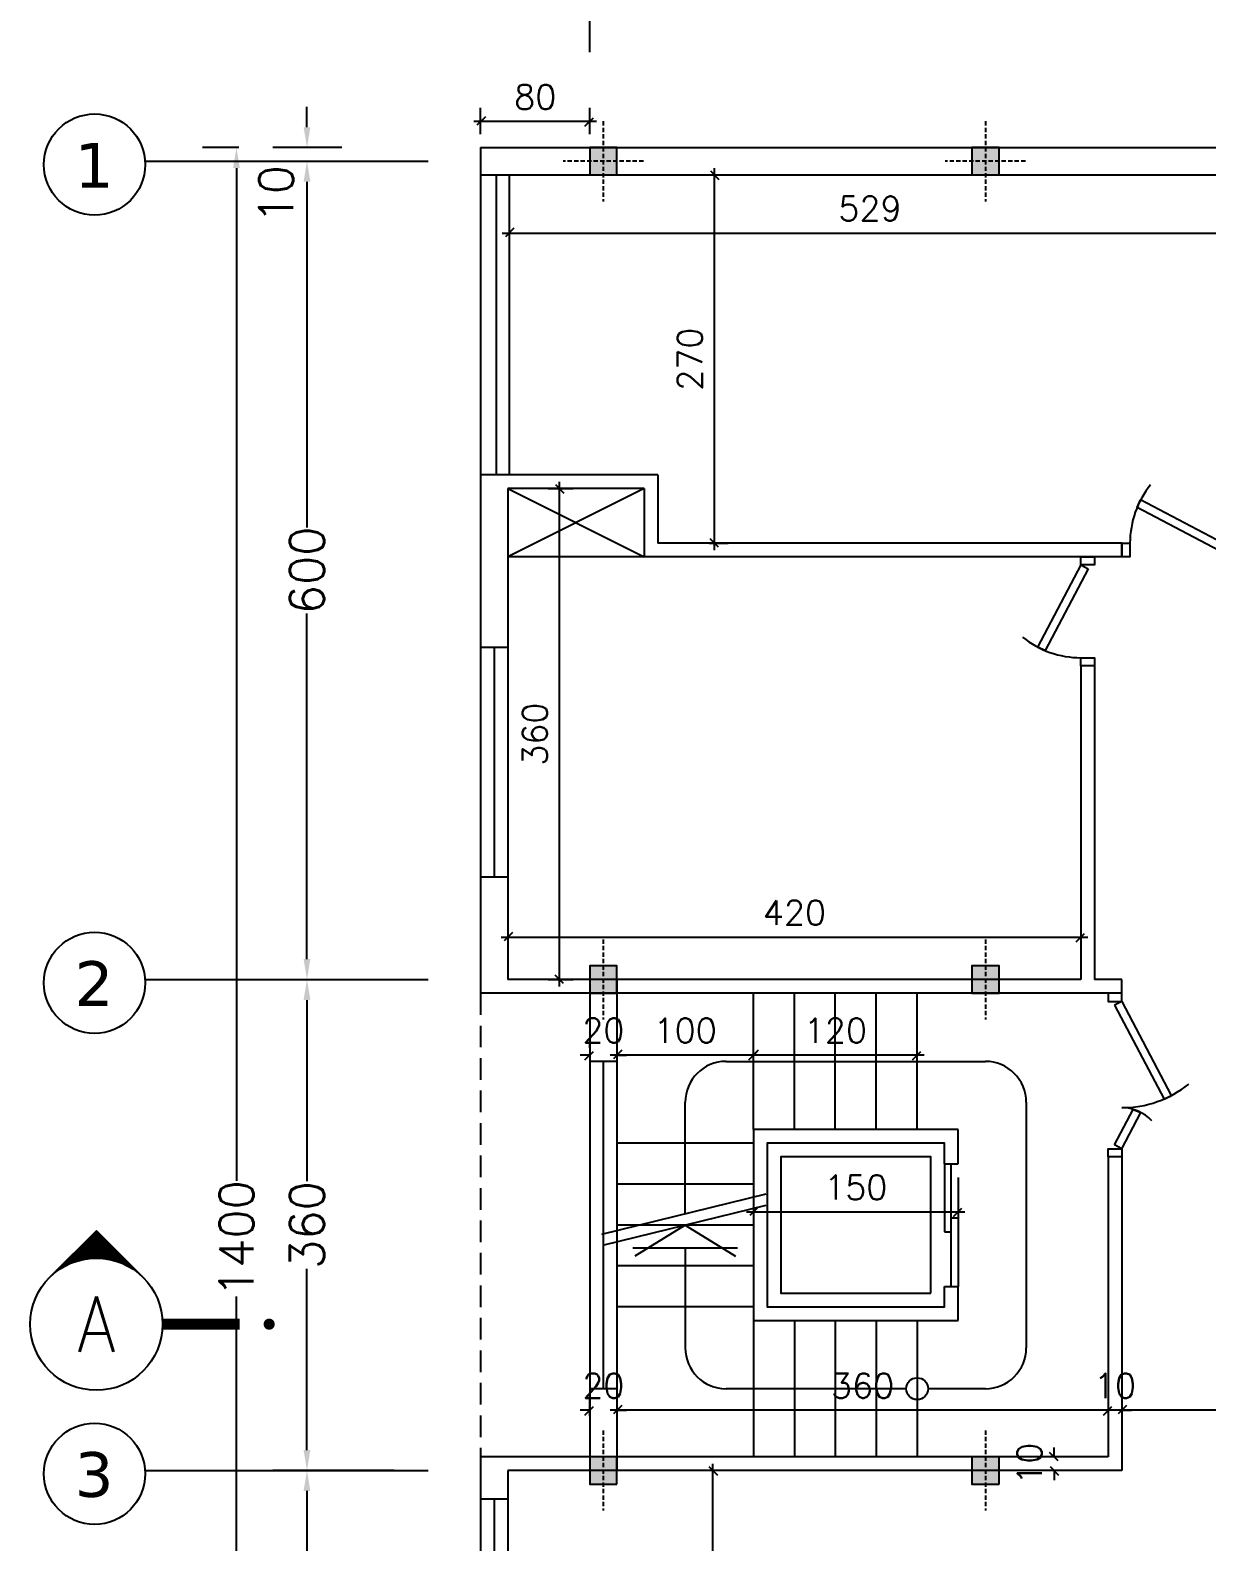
# Model space of a CAD drawing. Header units: millimetres. Extents: x -231 to 30223, y -7037 to 7120.
# Drawn here: x 3514 to 4376, y 4520 to 5629 of the extents above; entities that cross this region are included whole.
import ezdxf
from ezdxf.enums import TextEntityAlignment as Align

# ---------------------------------------------------------------- set-up
doc = ezdxf.new("R2010")
doc.units = ezdxf.units.MM
doc.linetypes.add('CENTER', pattern=[2, 1.25, -0.25, 0.25, -0.25])
doc.linetypes.add('HIDDEN2', pattern=[4.7625, 3.175, -1.5875])
for name, color, linetype in [('2', 2, 'Continuous'), ('3', 3, 'Continuous'), ('33', 62, 'Continuous'), ('5', 7, 'Continuous'), ('AXIS', 1, 'CENTER'), ('DIM', 1, 'Continuous'), ('DOR', 2, 'Continuous'), ('ETC', 2, 'Continuous'), ('hid', 1, 'HIDDEN2'), ('RND', 1, 'Continuous')]:
    doc.layers.add(name, color=color, linetype=linetype)
doc.styles.add('KATEB', font='verdana.ttf')
doc.styles.add('ROMANS', font='romans.shx')
doc.dimstyles.new('dim1.100e', dxfattribs={"dimscale": 100, "dimtxt": 0.18, "dimasz": 0.07, "dimexe": 0.1, "dimexo": 0.1, "dimgap": 0.09, "dimtad": 1, "dimdec": 0, "dimzin": 9, "dimdsep": 46, "dimtxsty": 'ROMANS', "dimblk1": 'OBLIQUE', "dimblk2": 'OBLIQUE', "dimsah": 1, "dimcen": 0.1, "dimdle": 0.05, "dimclrd": 8, "dimclre": 8, "dimclrt": 81, "dimadec": 0, "dimazin": 0, "dimtfac": 1, "dimtdec": 0, "dimtix": 1, "dimtofl": 0, "dimtmove": 0, "dimatfit": 0, "dimldrblk": 'OBLIQUE', "dimfxl": 1, "dimtolj": 1, "dimtzin": 0, "dimarcsym": 0})
doc.dimstyles.get("Standard").update_dxf_attribs({"dimtxt": 25, "dimasz": 15, "dimexe": 25, "dimexo": 25, "dimgap": 0, "dimtad": 0, "dimdec": 0, "dimzin": 0, "dimdsep": 46, "dimtxsty": 'ROMANS', "dimcen": 0, "dimclrd": 13, "dimclre": 1, "dimclrt": 3, "dimadec": 0, "dimazin": 0, "dimtfac": 1, "dimtdec": 0, "dimtix": 1, "dimtofl": 0, "dimtmove": 2, "dimatfit": 3, "dimfxl": 1, "dimtolj": 1, "dimtzin": 0, "dimarcsym": 0})

# ---------------------------------------------------------------- blocks, each defined once
blk = doc.blocks.new('_Oblique')
at = {"layer": 'AXIS', "color": 0, "lineweight": -2}
blk.add_line((-0.5, -0.5), (0.5, 0.5), dxfattribs=at)
blk = doc.blocks.new('*D53')
at = {"color": 8, "lineweight": -2, "transparency": 16777216}
for p, q in [((3844.1, 5552.4), (3844.1, 5571.6)), ((3924.1, 5552.4), (3924.1, 5571.6)), ((3929.1, 5561.6), (3839.1, 5561.6))]:
    blk.add_line(p, q, dxfattribs=at)
at = {"color": 8, "lineweight": -2, "transparency": 16777216, "xscale": 7.000000000000001, "yscale": 7.000000000000001, "zscale": 7.000000000000001, "rotation": 180}
blk.add_blockref('_Oblique', (3844.1, 5561.6), dxfattribs=at)
at = {"color": 8, "lineweight": -2, "transparency": 16777216, "xscale": 7.000000000000001, "yscale": 7.000000000000001, "zscale": 7.000000000000001}
blk.add_blockref('_Oblique', (3924.1, 5561.6), dxfattribs=at)
at = {"color": 81, "transparency": 16777216, "insert": (3884.1, 5579.6), "char_height": 18, "attachment_point": 5, "style": 'ROMANS'}
blk.add_mtext('\\A1;80', dxfattribs=at)
blk = doc.blocks.new('*D85')
at = {"color": 8, "lineweight": -2, "transparency": 16777216}
blk.add_line((4014.4, 4157.4), (4014.4, 4577.4), dxfattribs=at)
at = {"color": 8, "lineweight": -2, "transparency": 16777216, "xscale": 7.000000000000001, "yscale": 7.000000000000001, "zscale": 7.000000000000001}
for p, rotation in [((4014.4, 4572.4), 90), ((4014.4, 4162.4), 270)]:
    blk.add_blockref('_Oblique', p, dxfattribs=dict(at, rotation=rotation))
at = {"color": 81, "transparency": 16777216, "insert": (3996.4, 4367.4), "char_height": 18, "attachment_point": 5, "rotation": 90, "style": 'ROMANS'}
blk.add_mtext('\\A1;410', dxfattribs=at)
blk = doc.blocks.new('*D86')
at = {"color": 8, "lineweight": -2, "transparency": 16777216}
for p, q in [((3859.1, 4963.5), (4289.1, 4963.5)), ((3864.1, 4959.9), (3864.1, 4953.5)), ((4284.1, 4959.9), (4284.1, 4953.5))]:
    blk.add_line(p, q, dxfattribs=at)
at = {"color": 8, "lineweight": -2, "transparency": 16777216, "xscale": 7.000000000000001, "yscale": 7.000000000000001, "zscale": 7.000000000000001, "rotation": 180}
blk.add_blockref('_Oblique', (3864.1, 4963.5), dxfattribs=at)
at = {"color": 8, "lineweight": -2, "transparency": 16777216, "xscale": 7.000000000000001, "yscale": 7.000000000000001, "zscale": 7.000000000000001}
blk.add_blockref('_Oblique', (4284.1, 4963.5), dxfattribs=at)
at = {"color": 81, "transparency": 16777216, "insert": (4074.1, 4981.5), "char_height": 18, "attachment_point": 5, "style": 'ROMANS'}
blk.add_mtext('\\A1;420', dxfattribs=at)
blk = doc.blocks.new('*D95')
at = {"color": 8, "lineweight": -2, "transparency": 16777216}
for p, q in [((3860, 5479.8), (4399.1, 5479.8)), ((3865, 5484.9), (3865, 5469.8)), ((4394.1, 5484.9), (4394.1, 5469.8))]:
    blk.add_line(p, q, dxfattribs=at)
at = {"color": 8, "lineweight": -2, "transparency": 16777216, "xscale": 7.000000000000001, "yscale": 7.000000000000001, "zscale": 7.000000000000001, "rotation": 180}
blk.add_blockref('_Oblique', (3865, 5479.8), dxfattribs=at)
at = {"color": 8, "lineweight": -2, "transparency": 16777216, "xscale": 7.000000000000001, "yscale": 7.000000000000001, "zscale": 7.000000000000001}
blk.add_blockref('_Oblique', (4394.1, 5479.8), dxfattribs=at)
at = {"color": 81, "transparency": 16777216, "insert": (4129.5, 5497.8), "char_height": 18, "attachment_point": 5, "style": 'ROMANS'}
blk.add_mtext('\\A1;529', dxfattribs=at)
blk = doc.blocks.new('D80')
at = {"layer": 'DOR'}
for p, q in [((-68.7, 36.2), (-66.2, 41.7)), ((-8.8, 4.7), (-68.7, 36.2)), ((-6, 10), (-66.2, 41.7)), ((-6, 10), (-8.8, 4.7))]:
    blk.add_line(p, q, dxfattribs=at)
for points in [[(-80, 10), (-74, 10), (-74, 0), (-80, 0)], [(-6, 10), (0, 10), (0, 0), (-6, 0)]]:
    blk.add_lwpolyline(points, close=True, dxfattribs=at)
at = {"layer": 'DOR', "color": 44}
blk.add_arc((-6, 10), 68, 141.0374, 180, dxfattribs=at)
blk = doc.blocks.new('*D97')
at = {"color": 8, "lineweight": -2, "transparency": 16777216}
for p, q in [((4011.6, 5522.4), (4025.5, 5522.4)), ((4015.5, 5247.4), (4015.5, 5527.4)), ((4011.6, 5252.4), (4025.5, 5252.4))]:
    blk.add_line(p, q, dxfattribs=at)
at = {"color": 8, "lineweight": -2, "transparency": 16777216, "xscale": 7.000000000000001, "yscale": 7.000000000000001, "zscale": 7.000000000000001}
for p, rotation in [((4015.5, 5522.4), 90), ((4015.5, 5252.4), 270)]:
    blk.add_blockref('_Oblique', p, dxfattribs=dict(at, rotation=rotation))
at = {"color": 81, "transparency": 16777216, "insert": (3997.5, 5387.4), "char_height": 18, "attachment_point": 5, "rotation": 90, "style": 'ROMANS'}
blk.add_mtext('\\A1;270', dxfattribs=at)
blk = doc.blocks.new('*D98')
at = {"color": 8, "lineweight": -2, "transparency": 16777216}
for p, q in [((3893.5, 5292.4), (3911.9, 5292.4)), ((3901.9, 4927.4), (3901.9, 5297.4)), ((3893.5, 4932.4), (3911.9, 4932.4))]:
    blk.add_line(p, q, dxfattribs=at)
at = {"color": 8, "lineweight": -2, "transparency": 16777216, "xscale": 7.000000000000001, "yscale": 7.000000000000001, "zscale": 7.000000000000001}
for p, rotation in [((3901.9, 5292.4), 90), ((3901.9, 4932.4), 270)]:
    blk.add_blockref('_Oblique', p, dxfattribs=dict(at, rotation=rotation))
at = {"color": 81, "transparency": 16777216, "insert": (3883.9, 5112.4), "char_height": 18, "attachment_point": 5, "rotation": 90, "style": 'ROMANS'}
blk.add_mtext('\\A1;360', dxfattribs=at)
blk = doc.blocks.new('*D51')
at = {"layer": '2', "color": 1, "lineweight": -2, "transparency": 16777216}
for p, q in [((-78844.8, 9664.3), (-78844.8, 9685.7)), ((-78764.8, 9490.6), (-78764.8, 9685.7))]:
    blk.add_line(p, q, dxfattribs=at)
at = {"layer": '2', "color": 13, "lineweight": -2, "transparency": 16777216}
for p, q in [((-78829.8, 9660.7), (-78825, 9660.7)), ((-78779.8, 9660.7), (-78784.5, 9660.7))]:
    blk.add_line(p, q, dxfattribs=at)
at = {"layer": '2', "color": 13, "transparency": 16777216}
for points in [[(-78829.8, 9663.2), (-78829.8, 9658.2), (-78844.8, 9660.7)], [(-78779.8, 9663.2), (-78779.8, 9658.2), (-78764.8, 9660.7)]]:
    blk.add_solid(points, dxfattribs=at)
at = {"layer": '2', "color": 3, "transparency": 16777216, "insert": (-78804.8, 9660.7), "char_height": 25, "attachment_point": 5, "style": 'ROMANS'}
blk.add_mtext('\\A1;80', dxfattribs=at)
blk = doc.blocks.new('*D47')
at = {"layer": 'DIM', "color": 1, "lineweight": -2, "transparency": 16777216}
for p, q in [((-78764.8, 9490.6), (-78764.8, 9685.7)), ((-77864.8, 9608.4), (-77864.8, 9685.7))]:
    blk.add_line(p, q, dxfattribs=at)
at = {"layer": 'DIM', "color": 13, "lineweight": -2, "transparency": 16777216}
for p, q in [((-78749.8, 9660.7), (-78346.9, 9660.7)), ((-77879.8, 9660.7), (-78282.6, 9660.7))]:
    blk.add_line(p, q, dxfattribs=at)
at = {"layer": 'DIM', "color": 13, "transparency": 16777216}
for points in [[(-78749.8, 9663.2), (-78749.8, 9658.2), (-78764.8, 9660.7)], [(-77879.8, 9663.2), (-77879.8, 9658.2), (-77864.8, 9660.7)]]:
    blk.add_solid(points, dxfattribs=at)
at = {"layer": 'DIM', "color": 3, "transparency": 16777216, "insert": (-78314.8, 9660.7), "char_height": 25, "attachment_point": 5, "style": 'ROMANS'}
blk.add_mtext('\\A1;900', dxfattribs=at)
blk = doc.blocks.new('*D42')
at = {"layer": '2', "color": 1, "lineweight": -2, "transparency": 16777216}
for p, q in [((-79022, 9420.6), (-79048.7, 9420.6)), ((-79020.4, 8020.6), (-79048.7, 8020.6))]:
    blk.add_line(p, q, dxfattribs=at)
at = {"layer": '2', "color": 13, "lineweight": -2, "transparency": 16777216}
for p, q in [((-79023.7, 9405.6), (-79023.7, 8662.9)), ((-79023.7, 8035.6), (-79023.7, 8578.3))]:
    blk.add_line(p, q, dxfattribs=at)
at = {"layer": '2', "color": 13, "transparency": 16777216}
for points in [[(-79026.2, 9405.6), (-79021.2, 9405.6), (-79023.7, 9420.6)], [(-79026.2, 8035.6), (-79021.2, 8035.6), (-79023.7, 8020.6)]]:
    blk.add_solid(points, dxfattribs=at)
at = {"layer": '2', "color": 3, "transparency": 16777216, "insert": (-79023.7, 8620.6), "char_height": 25, "attachment_point": 5, "rotation": 90, "style": 'ROMANS'}
blk.add_mtext('\\A1;1400', dxfattribs=at)
blk = doc.blocks.new('*D40')
at = {"layer": '2', "color": 13, "lineweight": -2, "transparency": 16777216}
for p, q in [((-78972, 8795.6), (-78972, 8662.7)), ((-78972, 8465.6), (-78972, 8598.5))]:
    blk.add_line(p, q, dxfattribs=at)
at = {"layer": '2', "color": 1, "lineweight": -2, "transparency": 16777216}
blk.add_line((-78908.2, 8450.6), (-78997, 8450.6), dxfattribs=at)
at = {"layer": '2', "color": 13, "transparency": 16777216}
for points in [[(-78974.5, 8795.6), (-78969.5, 8795.6), (-78972, 8810.6)], [(-78974.5, 8465.6), (-78969.5, 8465.6), (-78972, 8450.6)]]:
    blk.add_solid(points, dxfattribs=at)
at = {"layer": '2', "color": 3, "transparency": 16777216, "insert": (-78972, 8630.6), "char_height": 25, "attachment_point": 5, "rotation": 90, "style": 'ROMANS'}
blk.add_mtext('\\A1;360', dxfattribs=at)
blk = doc.blocks.new('*D39')
at = {"layer": '2', "color": 1, "lineweight": -2, "transparency": 16777216}
blk.add_line((-78908.2, 8450.6), (-78997, 8450.6), dxfattribs=at)
at = {"layer": '2', "color": 13, "lineweight": -2, "transparency": 16777216}
for p, q in [((-78972, 8435.6), (-78972, 8272.7)), ((-78972, 8045.6), (-78972, 8208.5))]:
    blk.add_line(p, q, dxfattribs=at)
at = {"layer": '2', "color": 13, "transparency": 16777216}
for points in [[(-78974.5, 8435.6), (-78969.5, 8435.6), (-78972, 8450.6)], [(-78974.5, 8045.6), (-78969.5, 8045.6), (-78972, 8030.6)]]:
    blk.add_solid(points, dxfattribs=at)
at = {"layer": '2', "color": 3, "transparency": 16777216, "insert": (-78972, 8240.6), "char_height": 25, "attachment_point": 5, "rotation": 90, "style": 'ROMANS'}
blk.add_mtext('\\A1;420', dxfattribs=at)
blk = doc.blocks.new('*D38')
at = {"layer": '2', "color": 13, "lineweight": -2, "transparency": 16777216}
for p, q in [((-78972, 9395.6), (-78972, 9142.1)), ((-78972, 8825.6), (-78972, 9079))]:
    blk.add_line(p, q, dxfattribs=at)
at = {"layer": '2', "color": 13, "transparency": 16777216}
for points in [[(-78974.5, 9395.6), (-78969.5, 9395.6), (-78972, 9410.6)], [(-78974.5, 8825.6), (-78969.5, 8825.6), (-78972, 8810.6)]]:
    blk.add_solid(points, dxfattribs=at)
at = {"layer": '2', "color": 3, "transparency": 16777216, "insert": (-78972, 9110.6), "char_height": 25, "attachment_point": 5, "rotation": 90, "style": 'ROMANS'}
blk.add_mtext('\\A1;600', dxfattribs=at)
blk = doc.blocks.new('*D37')
at = {"layer": '2', "color": 13, "lineweight": -2, "transparency": 16777216}
for p, q in [((-78972, 9435.6), (-78972, 9450.6)), ((-78972, 9395.6), (-78972, 9380.6))]:
    blk.add_line(p, q, dxfattribs=at)
at = {"layer": '2', "color": 1, "lineweight": -2, "transparency": 16777216}
blk.add_line((-78946.5, 9420.6), (-78997, 9420.6), dxfattribs=at)
at = {"layer": '2', "color": 13, "transparency": 16777216}
for points in [[(-78974.5, 9435.6), (-78969.5, 9435.6), (-78972, 9420.6)], [(-78974.5, 9395.6), (-78969.5, 9395.6), (-78972, 9410.6)]]:
    blk.add_solid(points, dxfattribs=at)
at = {"layer": '2', "color": 3, "transparency": 16777216, "insert": (-78994.6, 9386.4), "char_height": 25, "attachment_point": 5, "rotation": 90, "style": 'ROMANS'}
blk.add_mtext('\\A1;10', dxfattribs=at)
blk = doc.blocks.new('14')
at = {"layer": '2'}
h = blk.add_hatch(color=256, dxfattribs=at)
h.paths.add_polyline_path([(0, 10), (-10, 10), (-10, 0), (0, 0)])
h.paths.add_polyline_path([(0, 0), (10, 0), (10, 10), (0, 10)])
h.paths.add_polyline_path([(0, -10), (10, -10), (10, 0), (0, 0)])
h.paths.add_polyline_path([(0, 0), (-10, 0), (-10, -10), (0, -10)])
blk.add_lwpolyline([(10, -10), (10, 10), (-10, 10), (-10, -10)], close=True)
at = {"layer": 'hid'}
for p, q in [((0, 29.4), (0, -29.4)), ((29.4, 0), (-29.4, 0))]:
    blk.add_line(p, q, dxfattribs=at)
blk = doc.blocks.new('D120')
at = {"layer": 'DOR'}
for p, q in [((-114, 10), (-45, 46.3)), ((-42.2, 41), (-45, 46.3)), ((-111.2, 4.7), (-42.2, 41)), ((-34.8, 18.4), (-32.6, 24)), ((-6, 10), (-32.6, 24)), ((-8.8, 4.7), (-34.8, 18.4)), ((-114, 10), (-111.2, 4.7)), ((-6, 10), (-8.8, 4.7))]:
    blk.add_line(p, q, dxfattribs=at)
for points in [[(-114, 10), (-120, 10), (-120, 0), (-114, 0)], [(-6, 10), (0, 10), (0, 0), (-6, 0)]]:
    blk.add_lwpolyline(points, close=True, dxfattribs=at)
at = {"layer": 'DOR', "color": 44}
for centre, radius, start, end in [((-114, 10), 78, 0, 38.9626), ((-6, 10), 30, 132.879, 180)]:
    blk.add_arc(centre, radius, start, end, dxfattribs=at)
blk = doc.blocks.new('FL')
at = {"layer": '33'}
for p, q in [((0, 0), (-36.8, 22.8)), ((0, 0), (36.8, 22.8)), ((38.4, 16.9), (-38.4, 16.9))]:
    blk.add_line(p, q, dxfattribs=at)
blk = doc.blocks.new('FELESH')
at = {"layer": '33'}
for p, q in [((-59.3, 14.6), (59.3, -14.6)), ((-61.2, 6.8), (59.3, -22.9))]:
    blk.add_line(p, q, dxfattribs=at)
at = {"layer": '5'}
blk.add_blockref('FL', (0, 0), dxfattribs=at)
blk = doc.blocks.new('*D132')
at = {"layer": '2', "color": 8, "lineweight": -2, "transparency": 16777216}
for p, q in [((4169.1, 4877.1), (4039.1, 4877.1)), ((4044.1, 4878.4), (4044.1, 4887.1)), ((4164.1, 4878.4), (4164.1, 4887.1))]:
    blk.add_line(p, q, dxfattribs=at)
at = {"layer": '2', "color": 8, "lineweight": -2, "transparency": 16777216, "xscale": 7.000000000000001, "yscale": 7.000000000000001, "zscale": 7.000000000000001, "rotation": 180}
blk.add_blockref('_Oblique', (4044.1, 4877.1), dxfattribs=at)
at = {"layer": '2', "color": 8, "lineweight": -2, "transparency": 16777216, "xscale": 7.000000000000001, "yscale": 7.000000000000001, "zscale": 7.000000000000001}
blk.add_blockref('_Oblique', (4164.1, 4877.1), dxfattribs=at)
at = {"layer": '2', "color": 81, "transparency": 16777216, "insert": (4104.1, 4895.1), "char_height": 18, "attachment_point": 5, "style": 'ROMANS'}
blk.add_mtext('\\A1;120', dxfattribs=at)
blk = doc.blocks.new('*D133')
at = {"layer": '2', "color": 8, "lineweight": -2, "transparency": 16777216}
for p, q in [((4049.1, 4877.1), (3939.1, 4877.1)), ((3944.1, 4878.4), (3944.1, 4887.1)), ((4044.1, 4878.4), (4044.1, 4887.1))]:
    blk.add_line(p, q, dxfattribs=at)
at = {"layer": '2', "color": 8, "lineweight": -2, "transparency": 16777216, "xscale": 7.000000000000001, "yscale": 7.000000000000001, "zscale": 7.000000000000001, "rotation": 180}
blk.add_blockref('_Oblique', (3944.1, 4877.1), dxfattribs=at)
at = {"layer": '2', "color": 8, "lineweight": -2, "transparency": 16777216, "xscale": 7.000000000000001, "yscale": 7.000000000000001, "zscale": 7.000000000000001}
blk.add_blockref('_Oblique', (4044.1, 4877.1), dxfattribs=at)
at = {"layer": '2', "color": 81, "transparency": 16777216, "insert": (3994.1, 4895.1), "char_height": 18, "attachment_point": 5, "style": 'ROMANS'}
blk.add_mtext('\\A1;100', dxfattribs=at)
blk = doc.blocks.new('*D134')
at = {"layer": '2', "color": 8, "lineweight": -2, "transparency": 16777216}
for p, q in [((3924.1, 4877.1), (3917.1, 4877.1)), ((3924.1, 4882.4), (3924.1, 4887.1)), ((3944.1, 4878.4), (3944.1, 4887.1)), ((3944.1, 4877.1), (3951.1, 4877.1))]:
    blk.add_line(p, q, dxfattribs=at)
at = {"layer": '2', "color": 8, "lineweight": -2, "transparency": 16777216, "xscale": 7.000000000000001, "yscale": 7.000000000000001, "zscale": 7.000000000000001}
blk.add_blockref('_Oblique', (3924.1, 4877.1), dxfattribs=at)
at = {"layer": '2', "color": 8, "lineweight": -2, "transparency": 16777216, "xscale": 7.000000000000001, "yscale": 7.000000000000001, "zscale": 7.000000000000001, "rotation": 180}
blk.add_blockref('_Oblique', (3944.1, 4877.1), dxfattribs=at)
at = {"layer": '2', "color": 81, "transparency": 16777216, "insert": (3934.1, 4895.1), "char_height": 18, "attachment_point": 5, "style": 'ROMANS'}
blk.add_mtext('\\A1;20', dxfattribs=at)
blk = doc.blocks.new('*D135')
at = {"layer": '2', "color": 8, "lineweight": -2, "transparency": 16777216}
for p, q in [((4796.1, 4662.4), (4796.1, 4606.6)), ((4314.1, 4622.4), (4314.1, 4606.6)), ((4801.1, 4616.6), (4309.1, 4616.6))]:
    blk.add_line(p, q, dxfattribs=at)
at = {"layer": '2', "color": 8, "lineweight": -2, "transparency": 16777216, "xscale": 7.000000000000001, "yscale": 7.000000000000001, "zscale": 7.000000000000001, "rotation": 180}
blk.add_blockref('_Oblique', (4314.1, 4616.6), dxfattribs=at)
at = {"layer": '2', "color": 8, "lineweight": -2, "transparency": 16777216, "xscale": 7.000000000000001, "yscale": 7.000000000000001, "zscale": 7.000000000000001}
blk.add_blockref('_Oblique', (4796.1, 4616.6), dxfattribs=at)
at = {"layer": '2', "color": 81, "transparency": 16777216, "insert": (4555.1, 4634.6), "char_height": 18, "attachment_point": 5, "style": 'ROMANS'}
blk.add_mtext('\\A1;482', dxfattribs=at)
blk = doc.blocks.new('*D136')
at = {"layer": '2', "color": 8, "lineweight": -2, "transparency": 16777216}
for p, q in [((4304.1, 4627.4), (4304.1, 4606.6)), ((4314.1, 4622.4), (4314.1, 4606.6)), ((4304.1, 4616.6), (4297.1, 4616.6)), ((4314.1, 4616.6), (4321.1, 4616.6))]:
    blk.add_line(p, q, dxfattribs=at)
at = {"layer": '2', "color": 8, "lineweight": -2, "transparency": 16777216, "xscale": 7.000000000000001, "yscale": 7.000000000000001, "zscale": 7.000000000000001}
blk.add_blockref('_Oblique', (4304.1, 4616.6), dxfattribs=at)
at = {"layer": '2', "color": 8, "lineweight": -2, "transparency": 16777216, "xscale": 7.000000000000001, "yscale": 7.000000000000001, "zscale": 7.000000000000001, "rotation": 180}
blk.add_blockref('_Oblique', (4314.1, 4616.6), dxfattribs=at)
at = {"layer": '2', "color": 81, "transparency": 16777216, "insert": (4309.1, 4634.6), "char_height": 18, "attachment_point": 5, "style": 'ROMANS'}
blk.add_mtext('\\A1;10', dxfattribs=at)
blk = doc.blocks.new('*D137')
at = {"layer": '2', "color": 8, "lineweight": -2, "transparency": 16777216}
for p, q in [((3944.1, 4612.4), (3944.1, 4626.6)), ((4304.1, 4627.4), (4304.1, 4606.6)), ((4309.1, 4616.6), (3939.1, 4616.6))]:
    blk.add_line(p, q, dxfattribs=at)
at = {"layer": '2', "color": 8, "lineweight": -2, "transparency": 16777216, "xscale": 7.000000000000001, "yscale": 7.000000000000001, "zscale": 7.000000000000001, "rotation": 180}
blk.add_blockref('_Oblique', (3944.1, 4616.6), dxfattribs=at)
at = {"layer": '2', "color": 8, "lineweight": -2, "transparency": 16777216, "xscale": 7.000000000000001, "yscale": 7.000000000000001, "zscale": 7.000000000000001}
blk.add_blockref('_Oblique', (4304.1, 4616.6), dxfattribs=at)
at = {"layer": '2', "color": 81, "transparency": 16777216, "insert": (4124.1, 4634.6), "char_height": 18, "attachment_point": 5, "style": 'ROMANS'}
blk.add_mtext('\\A1;360', dxfattribs=at)
blk = doc.blocks.new('*D138')
at = {"layer": '2', "color": 8, "lineweight": -2, "transparency": 16777216}
for p, q in [((3924.1, 4612.4), (3924.1, 4626.6)), ((3944.1, 4612.4), (3944.1, 4626.6)), ((3924.1, 4616.6), (3917.1, 4616.6)), ((3944.1, 4616.6), (3951.1, 4616.6))]:
    blk.add_line(p, q, dxfattribs=at)
at = {"layer": '2', "color": 8, "lineweight": -2, "transparency": 16777216, "xscale": 7.000000000000001, "yscale": 7.000000000000001, "zscale": 7.000000000000001}
blk.add_blockref('_Oblique', (3924.1, 4616.6), dxfattribs=at)
at = {"layer": '2', "color": 8, "lineweight": -2, "transparency": 16777216, "xscale": 7.000000000000001, "yscale": 7.000000000000001, "zscale": 7.000000000000001, "rotation": 180}
blk.add_blockref('_Oblique', (3944.1, 4616.6), dxfattribs=at)
at = {"layer": '2', "color": 81, "transparency": 16777216, "insert": (3934.1, 4634.6), "char_height": 18, "attachment_point": 5, "style": 'ROMANS'}
blk.add_mtext('\\A1;20', dxfattribs=at)
blk = doc.blocks.new('*D139')
at = {"layer": '2', "color": 8, "lineweight": -2, "transparency": 16777216}
for p, q in [((4194.1, 4787.4), (4194.1, 4752.1)), ((4044.1, 4772.4), (4044.1, 4752.1)), ((4039.1, 4762.1), (4199.1, 4762.1))]:
    blk.add_line(p, q, dxfattribs=at)
at = {"layer": '2', "color": 8, "lineweight": -2, "transparency": 16777216, "xscale": 7.000000000000001, "yscale": 7.000000000000001, "zscale": 7.000000000000001, "rotation": 180}
blk.add_blockref('_Oblique', (4044.1, 4762.1), dxfattribs=at)
at = {"layer": '2', "color": 8, "lineweight": -2, "transparency": 16777216, "xscale": 7.000000000000001, "yscale": 7.000000000000001, "zscale": 7.000000000000001}
blk.add_blockref('_Oblique', (4194.1, 4762.1), dxfattribs=at)
at = {"layer": '2', "color": 81, "transparency": 16777216, "insert": (4119.1, 4780.1), "char_height": 18, "attachment_point": 5, "style": 'ROMANS'}
blk.add_mtext('\\A1;150', dxfattribs=at)
blk = doc.blocks.new('*D140')
at = {"layer": '2', "color": 8, "lineweight": -2, "transparency": 16777216}
for p, q in [((4264.4, 4582.4), (4264.4, 4589.4)), ((4294.1, 4582.4), (4254.4, 4582.4)), ((4304.1, 4572.4), (4254.4, 4572.4)), ((4264.4, 4572.4), (4264.4, 4565.4))]:
    blk.add_line(p, q, dxfattribs=at)
at = {"layer": '2', "color": 8, "lineweight": -2, "transparency": 16777216, "xscale": 7.000000000000001, "yscale": 7.000000000000001, "zscale": 7.000000000000001}
for p, rotation in [((4264.4, 4582.4), 270), ((4264.4, 4572.4), 90)]:
    blk.add_blockref('_Oblique', p, dxfattribs=dict(at, rotation=rotation))
at = {"layer": '2', "color": 81, "transparency": 16777216, "insert": (4246.4, 4577.4), "char_height": 18, "attachment_point": 5, "rotation": 90, "style": 'ROMANS'}
blk.add_mtext('\\A1;10', dxfattribs=at)
blk = doc.blocks.new('*X19')
at = {"color": 0}
for p, q in [((-30899.629, -13242.324), (-30899.628, -13242.323)), ((-30899.621, -13242.331), (-30899.62, -13242.33)), ((-30899.614, -13242.338), (-30899.613, -13242.336)), ((-30899.607, -13242.345), (-30899.605, -13242.343)), ((-30899.6, -13242.352), (-30899.598, -13242.349)), ((-30899.593, -13242.359), (-30899.59, -13242.356)), ((-30899.586, -13242.366), (-30899.582, -13242.362)), ((-30899.579, -13242.373), (-30899.574, -13242.368)), ((-30899.572, -13242.38), (-30899.566, -13242.374)), ((-30899.565, -13242.387), (-30899.558, -13242.38)), ((-30899.558, -13242.394), (-30899.55, -13242.386)), ((-30899.551, -13242.401), (-30899.541, -13242.392)), ((-30899.063, -13242.889), (-30898.557, -13242.383)), ((-30899.056, -13242.896), (-30898.478, -13242.319)), ((-30899.544, -13242.408), (-30899.533, -13242.398)), ((-30899.537, -13242.416), (-30899.525, -13242.404)), ((-30899.53, -13242.423), (-30899.516, -13242.409)), ((-30899.522, -13242.43), (-30899.507, -13242.415)), ((-30899.515, -13242.437), (-30899.499, -13242.42)), ((-30899.508, -13242.444), (-30899.49, -13242.425)), ((-30899.501, -13242.451), (-30899.481, -13242.431)), ((-30899.494, -13242.458), (-30899.472, -13242.436)), ((-30899.487, -13242.465), (-30899.463, -13242.441)), ((-30899.48, -13242.472), (-30899.454, -13242.446)), ((-30899.473, -13242.479), (-30899.444, -13242.451)), ((-30899.466, -13242.486), (-30899.435, -13242.455)), ((-30899.459, -13242.493), (-30899.425, -13242.46)), ((-30899.452, -13242.5), (-30899.416, -13242.465)), ((-30899.445, -13242.507), (-30899.406, -13242.469)), ((-30899.438, -13242.515), (-30899.396, -13242.473)), ((-30899.431, -13242.522), (-30899.386, -13242.478)), ((-30899.423, -13242.529), (-30899.376, -13242.482)), ((-30899.416, -13242.536), (-30899.366, -13242.486)), ((-30899.409, -13242.543), (-30899.356, -13242.49)), ((-30899.402, -13242.55), (-30899.346, -13242.494)), ((-30899.395, -13242.557), (-30899.335, -13242.497)), ((-30899.388, -13242.564), (-30899.325, -13242.501)), ((-30899.381, -13242.571), (-30899.314, -13242.504)), ((-30899.374, -13242.578), (-30899.303, -13242.508)), ((-30899.367, -13242.585), (-30899.293, -13242.511)), ((-30899.36, -13242.592), (-30899.282, -13242.514)), ((-30899.353, -13242.599), (-30899.27, -13242.517)), ((-30899.346, -13242.606), (-30899.259, -13242.52)), ((-30899.339, -13242.614), (-30899.248, -13242.523)), ((-30899.332, -13242.621), (-30899.236, -13242.525)), ((-30899.324, -13242.628), (-30899.225, -13242.528)), ((-30899.317, -13242.635), (-30899.213, -13242.53)), ((-30899.31, -13242.642), (-30899.201, -13242.532)), ((-30899.303, -13242.649), (-30899.189, -13242.534)), ((-30899.296, -13242.656), (-30899.176, -13242.536)), ((-30899.289, -13242.663), (-30899.164, -13242.538)), ((-30899.282, -13242.67), (-30899.151, -13242.539)), ((-30899.275, -13242.677), (-30899.138, -13242.541)), ((-30899.268, -13242.684), (-30899.125, -13242.542)), ((-30899.261, -13242.691), (-30899.112, -13242.543)), ((-30899.254, -13242.698), (-30899.099, -13242.544)), ((-30899.247, -13242.705), (-30899.085, -13242.544)), ((-30899.24, -13242.713), (-30899.072, -13242.545)), ((-30899.233, -13242.72), (-30899.058, -13242.545)), ((-30899.225, -13242.727), (-30899.043, -13242.545)), ((-30899.218, -13242.734), (-30899.029, -13242.544)), ((-30899.211, -13242.741), (-30899.014, -13242.544)), ((-30899.204, -13242.748), (-30898.999, -13242.543)), ((-30899.197, -13242.755), (-30898.984, -13242.542)), ((-30899.19, -13242.762), (-30898.968, -13242.54)), ((-30899.183, -13242.769), (-30898.952, -13242.539)), ((-30899.176, -13242.776), (-30898.936, -13242.536)), ((-30899.169, -13242.783), (-30898.919, -13242.534)), ((-30899.162, -13242.79), (-30898.902, -13242.531)), ((-30899.155, -13242.797), (-30898.885, -13242.528)), ((-30899.148, -13242.804), (-30898.867, -13242.524)), ((-30899.141, -13242.812), (-30898.848, -13242.519)), ((-30899.134, -13242.819), (-30898.829, -13242.514)), ((-30899.126, -13242.826), (-30898.809, -13242.508)), ((-30899.119, -13242.833), (-30898.788, -13242.502)), ((-30899.112, -13242.84), (-30898.767, -13242.494)), ((-30899.105, -13242.847), (-30898.744, -13242.486)), ((-30899.098, -13242.854), (-30898.72, -13242.476)), ((-30899.091, -13242.861), (-30898.694, -13242.464)), ((-30899.084, -13242.868), (-30898.667, -13242.451)), ((-30899.077, -13242.875), (-30898.636, -13242.434)), ((-30899.07, -13242.882), (-30898.601, -13242.413))]:
    blk.add_line(p, q, dxfattribs=at)
blk = doc.blocks.new('SECH')
at = {"layer": 'ETC', "ltscale": 100}
for p in [(-34.3, 34.3), (34.3, 34.3)]:
    blk.add_line(p, (0, 68.5), dxfattribs=at)
at = {"layer": 'ETC', "ltscale": 100, "const_width": 8.08}
blk.add_lwpolyline([(105, 0), (48.5, 0)], dxfattribs=at)
at = {"layer": 'ETC', "ltscale": 100, "const_width": 4.04}
blk.add_lwpolyline([(124.6, 0, 1), (128.7, 0, 1)], format="xyb", close=True, dxfattribs=at)
at = {"layer": 'ETC', "ltscale": 100}
blk.add_circle((0, 0), 48.5, dxfattribs=at)
at = {"layer": 'ETC', "ltscale": 100, "xscale": 57.01874209302129, "yscale": 57.01874209302129, "zscale": 57.01874209302129, "rotation": 180.0000000000029}
blk.add_blockref('*X19', (-1761825.3, -755024.8), dxfattribs=at)
at = {"layer": 'ETC', "color": 6, "ltscale": 100, "style": 'ROMANS', "oblique": -180, "text_generation_flag": 4, "width": 0.9}
blk.add_attdef('A', text='', height=40.4, rotation=180, dxfattribs=at).set_placement((0, 0), align=Align.MIDDLE)
blk = doc.blocks.new('fff')
at = {"layer": '2'}
for p, q in [((-325.9, -10), (-118.5, -10)), ((-325.9, -610), (-118.5, -610)), ((-325.9, -970), (-118.5, -970))]:
    blk.add_line(p, q, dxfattribs=at)
at = {"layer": '2', "ltscale": 0.1}
for centre in [(-362.9, -12.4), (-362.9, -612.4), (-362.9, -972.4)]:
    blk.add_circle(centre, 37.1, dxfattribs=at)
at = {"layer": '2'}
for p in [(10, -10), (290, -10), (10, -610), (290, -610), (10, -970), (290, -970)]:
    blk.add_blockref('14', p, dxfattribs=at)
at = {"layer": '3', "ltscale": 0.1, "style": 'KATEB'}
for s, p in [('1', (-377.6, -29.3)), ('2', (-377.6, -629.3)), ('3', (-377.6, -989.3))]:
    blk.add_text(s, height=32.8, dxfattribs=at).set_placement(p)
at = {"layer": '2'}
for base, p1, p2, angle, picture, middle in [((-80, 240.1), (0, 45), (-80, 218.7), 180, '*D51', (-40, 240.1)), ((-207.2, -610), (-207.2, -10), (-207.2, -610), 90, '*D38', (-207.2, -310)), ((-207.2, -970), (-207.2, -610), (-118.5, -970), 90, '*D40', (-207.2, -790)), ((-207.2, -1390), (-118.5, -970), (-207.2, -1390), 90, '*D39', (-207.2, -1180))]:
    dim = blk.add_linear_dim(base=base, p1=p1, p2=p2, angle=angle, dimstyle='Standard', dxfattribs=at)
    dim.commit()
    dim.dimension.update_dxf_attribs({"geometry": picture, "text_midpoint": middle, "insert": (78764.8, -9420.6)})
for base, p1, p2, picture, middle in [((-207.2, 0), (-207.2, -10), (-156.7, 0), '*D37', (-229.9, -34.2)), ((-258.9, 0), (-230.6, -1400), (-232.2, 0), '*D42', (-258.9, -800))]:
    dim = blk.add_linear_dim(base=base, p1=p1, p2=p2, angle=90, dimstyle='Standard', dxfattribs=at)
    dim.commit()
    dim.dimension.update_dxf_attribs({"geometry": picture, "text_midpoint": middle, "dimtype": 128, "insert": (78764.8, -9420.6)})
at = {"layer": 'DIM'}
dim = blk.add_linear_dim(base=(0, 240.1), p1=(900, 162.8), p2=(0, 45), angle=180, dimstyle='Standard', dxfattribs=at)
dim.commit()
dim.dimension.update_dxf_attribs({"geometry": '*D47', "text_midpoint": (450, 240.1), "insert": (78764.8, -9420.6)})

msp = doc.modelspace()

# ---------------------------------------------------------------- linework, layer by layer
for p, q in [((3974.054339, 5302.43811), (3974.054339, 5252.43811)), ((3964.054339, 5292.43811), (3964.054339, 5242.43811)), ((4314.054339, 4922.43811), (4314.054339, 4932.43811))]:
    msp.add_line(p, q)
at = {"layer": '2'}
for p, q in [((3844.054339, 5522.43811), (3844.054339, 5302.43811)), ((3855.433356, 5522.43811), (3855.433356, 5302.43811)), ((3864.989821, 5522.43811), (3864.989821, 5302.43811)), ((3964.054339, 5242.43811), (3864.054339, 5242.43811)), ((3844.054339, 5175.922313), (3844.054339, 5007.43811)), ((3854.054339, 5175.922313), (3854.054339, 5007.43811)), ((3864.054339, 5175.922313), (3864.054339, 5007.43811)), ((4294.054339, 5162.43811), (4284.054339, 5162.43811)), ((4044.054339, 4822.43811), (4044.054339, 4922.43811)), ((4074.054339, 4822.43811), (4074.054339, 4922.43811)), ((4104.054339, 4822.43811), (4104.054339, 4922.43811)), ((4134.054339, 4822.43811), (4134.054339, 4922.43811)), ((4164.054339, 4822.43811), (4164.054339, 4922.43811)), ((3924.054339, 4872.43811), (3924.054339, 4632.43811)), ((3934.054339, 4872.43811), (3934.054339, 4632.43811)), ((3944.054339, 4872.43811), (3944.054339, 4632.43811)), ((4044.054339, 4812.43811), (3944.054339, 4812.43811)), ((4184.054339, 4797.43811), (4184.054339, 4747.43811)), ((4189.054339, 4747.43811), (4189.054339, 4797.43811)), ((4044.054339, 4782.43811), (3944.054339, 4782.43811)), ((4194.054339, 4757.43811), (4189.054339, 4757.43811)), ((4189.054339, 4707.43811), (4189.054339, 4757.43811)), ((4194.054339, 4757.43811), (4194.054339, 4707.43811)), ((4044.054339, 4752.43811), (3944.054339, 4752.43811)), ((4184.054339, 4747.43811), (4189.054339, 4747.43811)), ((4044.054339, 4722.43811), (3944.054339, 4722.43811)), ((4044.054339, 4692.43811), (3944.054339, 4692.43811)), ((4044.054339, 4682.43811), (4044.054339, 4582.43811)), ((4074.054339, 4682.43811), (4074.054339, 4582.43811)), ((4104.054339, 4682.43811), (4104.054339, 4582.43811)), ((4134.054339, 4682.43811), (4134.054339, 4582.43811)), ((4164.054339, 4682.43811), (4164.054339, 4582.43811)), ((3844.054339, 4551.459718), (3844.054339, 4407.915933)), ((3854.054339, 4551.459718), (3854.054339, 4407.915933)), ((3864.054339, 4551.459718), (3864.054339, 4407.915933))]:
    msp.add_line(p, q, dxfattribs=at)
msp.add_lwpolyline([(4174.054339, 4702.43811), (4174.054339, 4802.43811), (4064.054339, 4802.43811), (4064.054339, 4702.43811)], close=True, dxfattribs=at)
at = {"layer": '33'}
for p, q in [((4024.054339, 4872.43811), (4214.054339, 4872.43811)), ((3994.054339, 4760.668321), (3994.054339, 4842.43811)), ((4244.054339, 4842.43811), (4244.054339, 4662.43811)), ((3994.054339, 4735.525172), (3994.054339, 4662.43811)), ((4156.054339, 4632.43811), (4024.054339, 4632.43811)), ((4214.054339, 4632.43811), (4172.054339, 4632.43811))]:
    msp.add_line(p, q, dxfattribs=at)
msp.add_circle((4164.054339, 4632.43811), 8, dxfattribs=at)
for centre, start, end in [((4024.054339, 4842.43811), 90, 180), ((4214.054339, 4842.43811), 0, 90), ((4024.054339, 4662.43811), 180, 270), ((4214.054339, 4662.43811), 270, 0)]:
    msp.add_arc(centre, 30, start, end, dxfattribs=at)
at = {"layer": '5'}
for p, q in [((3844.054339, 5542.43811), (4524.054339, 5542.43811)), ((3844.054339, 5542.43811), (3844.054339, 5522.43811)), ((3844.054339, 5522.43811), (4394.054339, 5522.43811)), ((3974.054339, 5302.43811), (3844.054339, 5302.43811)), ((3844.054339, 5302.43811), (3844.054339, 5175.922313)), ((3964.054339, 5292.43811), (3864.054339, 5292.43811)), ((3864.054339, 5292.43811), (3864.054339, 5175.922313)), ((4314.054339, 5252.43811), (3974.054339, 5252.43811)), ((4314.054339, 5252.43811), (4314.054339, 5242.43811)), ((4314.054339, 5242.43811), (3964.054339, 5242.43811)), ((3864.054339, 5175.922313), (3844.054339, 5175.922313)), ((4284.054339, 5162.43811), (4284.054339, 4932.43811)), ((4294.054339, 5162.43811), (4294.054339, 4932.43811)), ((3864.054339, 5007.43811), (3844.054339, 5007.43811)), ((3844.054339, 5007.43811), (3844.054339, 4922.43811)), ((3864.054339, 5007.43811), (3864.054339, 4932.43811)), ((4284.054339, 4932.43811), (3864.054339, 4932.43811)), ((3924.054339, 4932.43811), (3924.054339, 4872.43811)), ((3944.054339, 4932.43811), (3944.054339, 4872.43811)), ((4314.054339, 4932.43811), (4294.054339, 4932.43811)), ((4314.054339, 4922.43811), (3844.054339, 4922.43811)), ((3944.054339, 4872.43811), (3924.054339, 4872.43811)), ((4194.054339, 4822.43811), (4044.054339, 4822.43811)), ((4044.054339, 4822.43811), (4044.054339, 4682.43811)), ((4194.054339, 4797.43811), (4194.054339, 4822.43811)), ((4314.054339, 4802.43811), (4304.054339, 4802.43811)), ((4304.054339, 4802.43811), (4304.054339, 4582.43811)), ((4314.054339, 4802.43811), (4314.054339, 4572.43811)), ((4184.054339, 4797.43811), (4194.054339, 4797.43811)), ((4184.054339, 4707.43811), (4194.054339, 4707.43811)), ((4194.054339, 4682.43811), (4194.054339, 4707.43811)), ((4044.054339, 4682.43811), (4194.054339, 4682.43811)), ((3944.054339, 4632.43811), (3924.054339, 4632.43811)), ((3924.054339, 4632.43811), (3924.054339, 4572.43811)), ((3944.054339, 4632.43811), (3944.054339, 4572.43811)), ((4304.054339, 4582.43811), (3844.054339, 4582.43811)), ((3844.054339, 4582.43811), (3844.054339, 4551.459718)), ((4314.054339, 4572.43811), (3864.054339, 4572.43811)), ((3864.054339, 4572.43811), (3864.054339, 4551.459718)), ((3864.054339, 4551.459718), (3844.054339, 4551.459718))]:
    msp.add_line(p, q, dxfattribs=at)
msp.add_lwpolyline([(4184.054339, 4797.43811), (4184.054339, 4812.43811), (4054.054339, 4812.43811), (4054.054339, 4692.43811), (4184.054339, 4692.43811), (4184.054339, 4707.43811)], dxfattribs=at)
at = {"layer": 'hid', "ltscale": 5}
msp.add_line((3844.054339, 4922.43811), (3844.054339, 4582.43811), dxfattribs=at)
at = {"layer": 'RND'}
for p, q in [((3964.054339, 5292.43811), (3864.054339, 5242.43811)), ((3864.054339, 5292.43811), (3964.054339, 5242.43811))]:
    msp.add_line(p, q, dxfattribs=at)

# ---------------------------------------------------------------- block references
msp.add_blockref('fff', (3924.054339, 5542.43811))
at = {"layer": '2'}
msp.add_blockref('D80', (4394.054339, 5242.43811), dxfattribs=at)
for name, p, rotation in [('D80', (4294.054339, 5242.43811), 90), ('D120', (4304.054339, 4802.43811), 270)]:
    msp.add_blockref(name, p, dxfattribs=dict(at, rotation=rotation))
at = {"layer": '33', "xscale": -1, "rotation": 180}
msp.add_blockref('FELESH', (3994.054339, 4752.43811), dxfattribs=at)
at = {"layer": 'ETC'}
ref = msp.add_blockref('SECH', (3562.488852, 4679.747889), dxfattribs=at)
ref.add_attrib('A', 'A', dxfattribs={"color": 6, "ltscale": 100, "height": 40.388276, "rotation": 180, "style": 'ROMANS', "text_generation_flag": 4, "width": 0.9}).set_placement((3562.488852, 4679.747889), align=Align.MIDDLE)

# ---------------------------------------------------------------- dimensions: what is measured, and where the dimension line sits
for base, p1, p2, picture, middle in [((3844.054339, 5561.561404), (3924.054339, 5542.43811), (3844.054339, 5542.43811), '*D53', (3884.054339, 5579.561404)), ((4394.054339, 5479.843306), (3864.989821, 5494.917083), (4394.054339, 5494.917083), '*D95', (4129.52208, 5497.843306)), ((4284.054339, 4963.470132), (3864.054339, 4969.93811), (4284.054339, 4969.93811), '*D86', (4074.054339, 4981.470132))]:
    dim = msp.add_linear_dim(base=base, p1=p1, p2=p2, dimstyle='dim1.100e')
    dim.commit()
    dim.dimension.update_dxf_attribs({"geometry": picture, "text_midpoint": middle})
for base, p1, p2, picture, middle in [((4015.513376, 5522.43811), (4001.616954, 5252.43811), (4001.616954, 5522.43811), '*D97', (3997.513376, 5387.43811)), ((3901.9206, 5292.43811), (3883.463769, 4932.43811), (3883.463769, 5292.43811), '*D98', (3883.9206, 5112.43811)), ((4014.446615, 4572.43811), (4014.446615, 4162.43811), (4014.446615, 4572.43811), '*D85', (3996.446615, 4367.43811))]:
    dim = msp.add_linear_dim(base=base, p1=p1, p2=p2, angle=90, dimstyle='dim1.100e')
    dim.commit()
    dim.dimension.update_dxf_attribs({"geometry": picture, "text_midpoint": middle})
at = {"layer": '2'}
for base, p1, p2, picture, middle in [((3924.054339, 4877.134015), (3944.054339, 4868.43811), (3924.054339, 4872.43811), '*D134', (3934.054339, 4895.134015)), ((3944.054339, 4877.134015), (4044.054339, 4868.43811), (3944.054339, 4868.43811), '*D133', (3994.054339, 4895.134015)), ((4044.054339, 4877.134015), (4164.054339, 4868.43811), (4044.054339, 4868.43811), '*D132', (4104.054339, 4895.134015)), ((3924.054339, 4616.577027), (3944.054339, 4602.43811), (3924.054339, 4602.43811), '*D138', (3934.054339, 4634.577027)), ((3944.054339, 4616.577027), (4304.054339, 4637.43811), (3944.054339, 4602.43811), '*D137', (4124.054339, 4634.577027)), ((4304.054339, 4616.577027), (4314.054339, 4632.43811), (4304.054339, 4637.43811), '*D136', (4309.054339, 4634.577027))]:
    dim = msp.add_linear_dim(base=base, p1=p1, p2=p2, dimstyle='dim1.100e', override={"dimtmove": 1, "dimatfit": 3}, dxfattribs=at)
    dim.commit()
    dim.dimension.update_dxf_attribs({"geometry": picture, "text_midpoint": middle})
for base, p1, p2, picture, middle in [((4194.054339, 4762.081518), (4044.054339, 4782.43811), (4194.054339, 4797.43811), '*D139', (4119.054339, 4780.081518)), ((4314.054339, 4616.577027), (4796.054339, 4672.43811), (4314.054339, 4632.43811), '*D135', (4555.054339, 4634.577027))]:
    dim = msp.add_linear_dim(base=base, p1=p1, p2=p2, dimstyle='dim1.100e', dxfattribs=at)
    dim.commit()
    dim.dimension.update_dxf_attribs({"geometry": picture, "text_midpoint": middle})
dim = msp.add_linear_dim(base=(4264.387215, 4572.43811), p1=(4304.054339, 4582.43811), p2=(4314.054339, 4572.43811), angle=90, dimstyle='dim1.100e', override={"dimtmove": 1, "dimatfit": 3}, dxfattribs=at)
dim.commit()
dim.dimension.update_dxf_attribs({"geometry": '*D140', "text_midpoint": (4246.387215, 4577.43811)})

doc.saveas('drawing.dxf')
